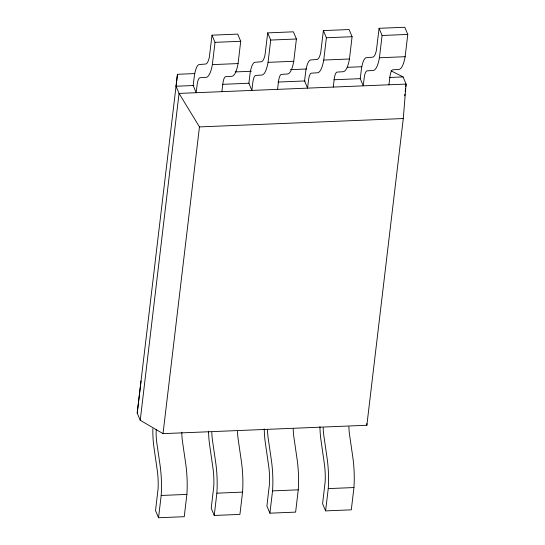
<?xml version="1.0" encoding="UTF-8"?>
<svg xmlns="http://www.w3.org/2000/svg" width="545" height="545" viewBox="0 0 545 545"><rect width="100%" height="100%" fill="white"/><g stroke="black" fill="none" stroke-linecap="round" stroke-linejoin="round"><path stroke-width="0.82" d="M141.019 381.016L137.217 413.083L140.222 420.256L163.023 433.636L366.853 425.264L366.901 423.574M366.853 425.264L403.286 118.544L406.086 84.087L403.082 76.913L391.058 70.85M163.023 433.636L199.463 126.91L179.053 93.413L176.049 86.239L177.459 74.297L194.442 73.602M137.217 413.083L177.459 74.297M140.222 420.256L179.053 93.413L406.086 84.087L405.787 86.601M212.012 35.166L209.369 57.014A25.056 6.118 87.6 0 1 205.887 64.003L198.952 64.589A29.784 7.269 87.6 0 0 194.333 76.102L193.182 85.531L196.186 92.711L197.072 85.279A16.507 4.026 87.6 0 1 200.104 77.717L206.03 77.349A38.327 9.354 87.6 0 0 212.366 64.623L215.016 42.34L212.012 35.166L237.715 34.11L240.72 41.284L238.07 63.574A38.327 9.354 87.6 0 1 231.734 76.293L225.807 76.661A16.507 4.026 87.6 0 0 222.769 84.223L221.89 91.655M181.826 432.192A16.507 4.026 87.6 0 0 182.473 441.45L185.709 463.72A38.327 9.354 87.6 0 1 186.887 494.41L184.237 516.694L158.534 517.75L161.184 495.466A38.327 9.354 87.6 0 0 160.005 464.776L156.769 442.506A16.507 4.026 87.6 0 1 156.258 429.365M267.704 32.877L265.054 54.725A25.056 6.118 87.6 0 1 261.573 61.714L254.644 62.307A29.784 7.269 87.6 0 0 250.019 73.82L248.874 83.249L251.872 90.422L252.757 82.997A16.507 4.026 87.6 0 1 255.796 75.428L261.716 75.06A38.327 9.354 87.6 0 0 268.058 62.341L270.702 40.057L267.704 32.877L293.401 31.821L296.405 39.002L293.755 61.285A38.327 9.354 87.6 0 1 287.419 74.004L281.493 74.372A16.507 4.026 87.6 0 0 278.461 81.941L277.575 89.366M237.525 431.245A16.507 4.026 87.6 0 0 238.158 439.161L241.394 461.438A38.327 9.354 87.6 0 1 242.573 492.121L239.923 514.405L214.226 515.461L216.869 493.177A38.327 9.354 87.6 0 0 215.691 462.494L212.455 440.217A16.507 4.026 87.6 0 1 211.828 432.301M323.389 30.595L320.746 52.436A25.056 6.118 87.6 0 1 317.265 59.432L310.33 60.018A29.784 7.269 87.6 0 0 305.704 71.531L304.56 80.96L307.564 88.133L308.443 80.708A16.507 4.026 87.6 0 1 311.481 73.146L317.408 72.771A38.327 9.354 87.6 0 0 323.744 60.052L326.387 37.769L323.389 30.595L349.093 29.539L352.09 36.713L349.447 58.996A38.327 9.354 87.6 0 1 343.112 71.715L337.185 72.09A16.507 4.026 87.6 0 0 334.146 79.652L333.261 87.077M293.217 428.956A16.507 4.026 87.6 0 0 293.844 436.879L297.079 459.149A38.327 9.354 87.6 0 1 298.258 489.832L295.615 512.123L269.911 513.179L272.555 490.888A38.327 9.354 87.6 0 0 271.376 460.205L268.14 437.935A16.507 4.026 87.6 0 1 267.513 430.012M379.075 28.306L382.079 35.48L379.429 57.763A38.327 9.354 87.6 0 1 373.093 70.489L367.167 70.857A16.507 4.026 87.6 0 0 364.128 78.419L363.249 85.844L360.245 78.671L361.396 69.242A29.784 7.269 87.6 0 1 366.015 57.729L372.95 57.143A25.056 6.118 87.6 0 0 376.431 50.154L379.075 28.306L404.778 27.25L407.783 34.424L405.133 56.707A38.327 9.354 87.6 0 1 398.797 69.433L392.87 69.801A16.507 4.026 87.6 0 0 389.832 77.363L388.953 84.788M348.902 426.667A16.507 4.026 87.6 0 0 349.529 434.59L352.765 456.86A38.327 9.354 87.6 0 1 353.95 487.55L351.3 509.834L325.597 510.89L328.247 488.606A38.327 9.354 87.6 0 0 327.068 457.916L323.832 435.646A16.507 4.026 87.6 0 1 323.199 427.723M404.69 95.838L404.887 94.149M405.187 91.635L405.589 88.283M215.016 42.34L240.72 41.284M270.702 40.057L296.405 39.002M326.387 37.769L352.09 36.713M382.079 35.48L407.783 34.424M212.366 64.623L238.07 63.574M268.058 62.341L293.755 61.285M323.744 60.052L349.447 58.996M379.429 57.763L405.133 56.707M235.208 71.926L251.34 71.266M290.41 69.658L306.542 68.997M347.308 67.321L361.751 66.728M176.049 86.239L193.877 85.504M222.735 84.318L249.051 83.242M277.909 82.057L305.071 80.939M333.935 79.754L360.245 78.671M389.648 77.465L403.082 76.913M199.463 126.91L403.286 118.544M161.184 495.466L186.887 494.41M216.869 493.177L242.573 492.121M272.555 490.888L298.258 489.832M328.247 488.606L353.95 487.55M325.597 510.89L322.599 503.716L325.161 481.685A25.056 6.118 87.6 0 0 324.513 464.817L320.76 438.677A29.784 7.269 87.6 0 1 319.929 426.66M269.911 513.179L266.907 505.998L269.475 483.974A25.056 6.118 87.6 0 0 268.828 467.106L265.074 440.966A29.784 7.269 87.6 0 1 264.243 428.949M214.226 515.461L211.222 508.287L213.79 486.256A25.056 6.118 87.6 0 0 213.143 469.395L209.382 443.248A29.784 7.269 87.6 0 1 208.551 431.238M158.534 517.75L155.536 510.576L158.105 488.545A25.056 6.118 87.6 0 0 157.451 471.677L153.697 445.538A29.784 7.269 87.6 0 1 152.873 428.711"/></g></svg>
